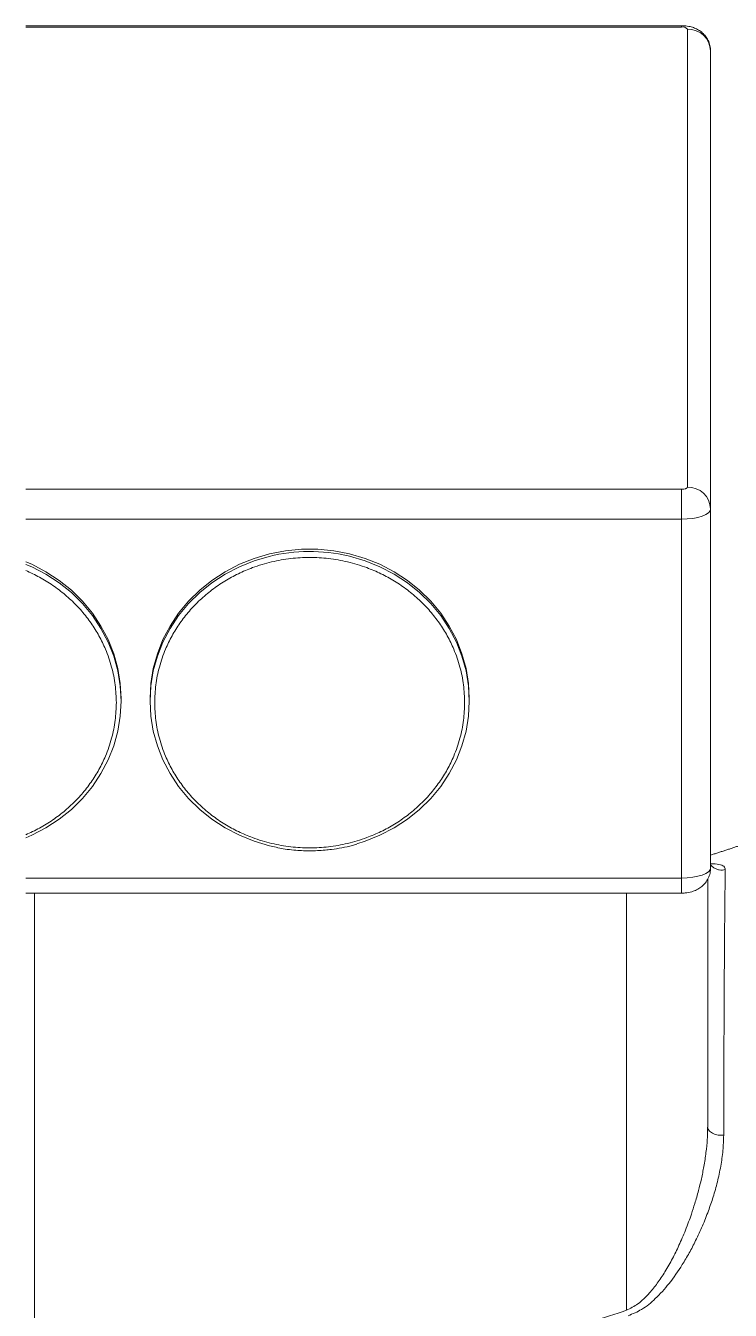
# Model space of a CAD drawing. Header units: inches. Extents: x 1104 to 1677, y 981 to 1342.
# Drawn here: x 1432.31 to 1438.38, y 1100.51 to 1111.57 of the extents above; entities that cross this region are included whole.
import ezdxf

# ---------------------------------------------------------------- set-up
doc = ezdxf.new("R2010")
doc.units = ezdxf.units.IN
doc.header["$MEASUREMENT"] = 0
doc.layers.get('0').update_dxf_attribs({"color": 1})

msp = doc.modelspace()

# ---------------------------------------------------------------- linework, layer by layer
at = {"linetype": 'Continuous', "lineweight": 15}
for p, q in [((1432.31355635, 1111.56169182), (1437.96315731, 1111.56169182)), ((1437.96315731, 1111.57437658), (1437.96315731, 1111.56169182)), ((1438.01315482, 1111.54416829), (1438.01315482, 1107.59966167)), ((1438.21315891, 1111.35685365), (1438.21315891, 1107.41234645)), ((1437.96315731, 1107.58213814), (1432.31355635, 1107.58213814)), ((1437.96315731, 1107.32472967), (1437.96315731, 1107.58213814)), ((1437.96315731, 1107.32472967), (1432.31355635, 1107.32472967)), ((1437.96315731, 1104.23403207), (1437.96315731, 1107.32472967)), ((1438.21315891, 1104.32164884), (1438.21315891, 1107.41234645)), ((1437.96315731, 1104.23403207), (1432.31355635, 1104.23403207)), ((1437.96315731, 1104.1041255), (1437.96315731, 1104.23403207)), ((1437.48815523, 1100.51111006), (1437.48815523, 1104.1041255))]:
    msp.add_line(p, q, dxfattribs=at)
at = {"linetype": 'Continuous', "lineweight": 15, "flags": 128}
for points in [[(1438.01315482, 1107.59966167), (1438.01227717, 1107.59637227), (1438.01117895, 1107.59476951), (1438.01046557, 1107.59398368), (1438.01007133, 1107.5935959), (1438.00986014, 1107.59340318), (1438.00975688, 1107.59330697), (1438.00970056, 1107.59325916), (1438.0096724, 1107.5932351), (1438.00965832, 1107.59322337), (1438.00965363, 1107.59321721), (1438.00964894, 1107.59321428), (1438.00964894, 1107.59321281), (1438.00964894, 1107.59321193), (1438.00964894, 1107.59321164), (1438.00964424, 1107.59321134), (1438.00964424, 1107.59321134), (1438.00944243, 1107.59303535), (1438.00495097, 1107.59003575), (1438.00193319, 1107.58859492), (1438.00027177, 1107.58791732), (1437.99940351, 1107.58758997), (1437.99896234, 1107.58742922), (1437.99873706, 1107.58734973), (1437.99862443, 1107.58731013), (1437.99856811, 1107.58729048), (1437.99853995, 1107.5872805), (1437.99852587, 1107.58727552), (1437.99852117, 1107.58727317), (1437.99851648, 1107.587272), (1437.99851179, 1107.58727141), (1437.99851179, 1107.58727112), (1437.99851179, 1107.58727082), (1437.99851179, 1107.58727053), (1437.99807062, 1107.58711829), (1437.98155966, 1107.58336866), (1437.97710574, 1107.58283568), (1437.9748295, 1107.58262301), (1437.97368434, 1107.58253061), (1437.97310707, 1107.58248779), (1437.97282078, 1107.58246725), (1437.97267528, 1107.58245699), (1437.97260489, 1107.582452), (1437.97256734, 1107.58244965), (1437.97254857, 1107.58244848), (1437.97253918, 1107.58244789), (1437.97253449, 1107.5824476), (1437.97253449, 1107.58244731), (1437.97253449, 1107.58244731), (1437.97252979, 1107.58244731), (1437.97252979, 1107.58244731), (1437.97238899, 1107.58243763), (1437.97121098, 1107.58236547), (1437.96788814, 1107.58221616), (1437.96315731, 1107.58213814)], [(1438.21315891, 1107.41234645), (1438.20835299, 1107.39525323), (1438.19412766, 1107.37881707), (1438.17102265, 1107.36366922), (1438.13993437, 1107.35039223), (1438.10205022, 1107.3394959), (1438.05882981, 1107.33139911), (1438.01192987, 1107.32641339), (1437.96315731, 1107.32472967)], [(1433.38455847, 1105.77938084), (1433.39161247, 1105.90966451), (1433.41270407, 1106.03861133), (1433.44761737, 1106.16489794), (1433.495991, 1106.2872287), (1433.55733216, 1106.4043483), (1433.63100725, 1106.51505484), (1433.71626536, 1106.61821238), (1433.81222884, 1106.7127623), (1433.9179121, 1106.79773456), (1434.03223099, 1106.87225708), (1434.15401689, 1106.93556531), (1434.282012, 1106.98700952), (1434.41491158, 1107.02606171), (1434.55134521, 1107.05232119), (1434.68991427, 1107.06551869), (1434.82920141, 1107.06551869), (1434.96777048, 1107.05232119), (1435.1042041, 1107.02606171), (1435.23710369, 1106.98700952), (1435.36509879, 1106.93556531), (1435.48688, 1106.87225708), (1435.60120359, 1106.79773456), (1435.70688685, 1106.7127623), (1435.80285032, 1106.61821238), (1435.88810843, 1106.51505484), (1435.96178353, 1106.4043483), (1436.02312469, 1106.2872287), (1436.07149831, 1106.16489794), (1436.10641162, 1106.03861133), (1436.12750321, 1105.90966451), (1436.13455721, 1105.77938084)], [(1434.48589743, 1104.49632515), (1434.41491158, 1104.51167218), (1434.282012, 1104.55072442), (1434.15401689, 1104.60216856), (1434.03223099, 1104.66547671), (1433.9179121, 1104.73999926), (1433.81222884, 1104.82497148), (1433.71626536, 1104.91952147), (1433.63100725, 1105.02267901), (1433.55733216, 1105.13338551), (1433.495991, 1105.25050512), (1433.44761737, 1105.37283588), (1433.41270407, 1105.49912256), (1433.39161247, 1105.62806923), (1433.38455847, 1105.7583529), (1433.39161247, 1105.88863657), (1433.41270407, 1106.01758324), (1433.44761737, 1106.14386999), (1433.495991, 1106.26620075), (1433.55733216, 1106.38332021), (1433.63100725, 1106.49402675), (1433.71626536, 1106.59718429), (1433.81222884, 1106.69173436), (1433.9179121, 1106.77670647), (1434.03223099, 1106.85122914), (1434.15401689, 1106.91453737), (1434.282012, 1106.96598128), (1434.41047174, 1107.00394991)], [(1435.09151348, 1107.00805066), (1435.1042041, 1107.00503347), (1435.23710369, 1106.96598128), (1435.36509879, 1106.91453737), (1435.48688, 1106.85122914), (1435.60120359, 1106.77670647), (1435.70688685, 1106.69173436), (1435.80285032, 1106.59718429), (1435.88810843, 1106.49402675), (1435.96178353, 1106.38332021), (1436.02312469, 1106.26620075), (1436.07149831, 1106.14386999), (1436.10641162, 1106.01758324), (1436.12750321, 1105.88863657), (1436.13455721, 1105.7583529)], [(1432.31355635, 1106.95628128), (1432.36509846, 1106.93556531), (1432.48688436, 1106.87225708), (1432.60120326, 1106.79773456), (1432.70688652, 1106.7127623), (1432.80284999, 1106.61821238), (1432.8881081, 1106.51505484), (1432.9617832, 1106.4043483), (1433.02312436, 1106.2872287), (1433.07149798, 1106.16489794), (1433.10641129, 1106.03861133), (1433.12750288, 1105.90966451), (1433.13455688, 1105.77938084)], [(1432.31355635, 1106.93525322), (1432.36509846, 1106.91453737), (1432.48688436, 1106.85122914), (1432.60120326, 1106.77670647), (1432.70688652, 1106.69173436), (1432.80284999, 1106.59718429), (1432.8881081, 1106.49402675), (1432.9617832, 1106.38332021), (1433.02312436, 1106.26620075), (1433.07149798, 1106.14386999), (1433.10641129, 1106.01758324), (1433.12750288, 1105.88863657), (1433.13455688, 1105.7583529)], [(1433.13455688, 1105.7583529), (1433.12750288, 1105.62806923), (1433.10641129, 1105.49912256), (1433.07149798, 1105.37283588), (1433.02312436, 1105.25050512), (1432.9617832, 1105.13338551), (1432.8881081, 1105.02267901), (1432.80284999, 1104.91952147), (1432.70688652, 1104.82497148), (1432.60120326, 1104.73999926), (1432.48688436, 1104.66547671), (1432.36509846, 1104.60216856), (1432.31355635, 1104.58145261)], [(1436.13455721, 1105.7583529), (1436.12750321, 1105.62806923), (1436.10641162, 1105.49912256), (1436.07149831, 1105.37283588), (1436.02312469, 1105.25050512), (1435.96178353, 1105.13338551), (1435.88810843, 1105.02267901), (1435.80285032, 1104.91952147), (1435.70688685, 1104.82497148), (1435.60120359, 1104.73999926), (1435.48688, 1104.66547671), (1435.36509879, 1104.60216856), (1435.23710369, 1104.55072442), (1435.16676082, 1104.52832954)], [(1438.21315891, 1104.32164884), (1438.20835299, 1104.30455567), (1438.19412766, 1104.28811936), (1438.17102265, 1104.27297158), (1438.13993437, 1104.25969444), (1438.10205022, 1104.24879817), (1438.05882981, 1104.24070151), (1438.01192987, 1104.2357156), (1437.96315731, 1104.23403207)]]:
    msp.add_lwpolyline(points, dxfattribs=at)
at = {"linetype": 'Continuous', "lineweight": 15}
for centre, radius, start, end in [((1437.97496856, 1111.51530394), 0.04786795, 37.085016225, 104.285068142), ((1438.01929695, 1111.35029261), 0.19397295, 1.938372872, 91.814568116), ((1438.0192961, 1107.4057851), 0.19397381, 1.938454413, 91.814307513), ((1434.75956691, 1105.58200427), 1.46417104, 76.89637248, 103.79360867)]:
    msp.add_arc(centre, radius, start, end, dxfattribs=at)
for points in [[(1437.96315731, 1111.57437658), (1432.31355635, 1111.57437658)], [(1433.13455688, 1105.7583529), (1433.13455688, 1105.77938084)], [(1433.38455847, 1105.77938084), (1433.38455847, 1105.7583529)], [(1436.13455721, 1105.7583529), (1436.13455721, 1105.77938084)], [(1438.45978603, 1104.5117818), (1438.21315891, 1104.43076934)], [(1438.18815781, 1102.09295412), (1438.18815781, 1104.22367118)], [(1432.31355635, 1104.1041255), (1437.96315731, 1104.1041255)], [(1432.38815654, 1104.1041255), (1432.38815654, 1098.26185223)], [(1438.1866278, 1102.04802961), (1438.18815781, 1102.09295412)]]:
    msp.add_open_spline(points, degree=1, dxfattribs=at)
for points, knots in [([(1438.21315891, 1111.35685365), (1438.21206747, 1111.37295606), (1438.20992732, 1111.40453044), (1438.19363036, 1111.44796067), (1438.17062138, 1111.48479747), (1438.14237059, 1111.51453285), (1438.11039492, 1111.53777362), (1438.07484761, 1111.55532464), (1438.03442142, 1111.5677447), (1437.99645403, 1111.57361948), (1437.97178664, 1111.57418037), (1437.96315731, 1111.57437658)], [0, 0, 0, 0, 0.1295800398, 0.2540868843, 0.3695529506, 0.4787216251, 0.5841289882, 0.6895675612, 0.8017506209, 0.9306469911, 1, 1, 1, 1]), ([(1433.4245546, 1105.74433422), (1433.42646913, 1105.79516447), (1433.43035735, 1105.89839526), (1433.46241105, 1106.05313298), (1433.51093062, 1106.19465575), (1433.57214806, 1106.32047777), (1433.6407635, 1106.43046083), (1433.72148874, 1106.53410723), (1433.813912, 1106.63001009), (1433.91630589, 1106.7165669), (1434.0269751, 1106.79217296), (1434.14440412, 1106.85644467), (1434.27875251, 1106.91371957), (1434.42986053, 1106.95945401), (1434.59507759, 1106.98836933), (1434.75956406, 1106.99776003), (1434.9240496, 1106.98836991), (1435.08926538, 1106.95944864), (1435.24037431, 1106.91371571), (1435.37471723, 1106.85644324), (1435.49214874, 1106.79216376), (1435.60281261, 1106.71656253), (1435.70521402, 1106.63000297), (1435.79762643, 1106.53409909), (1435.87836141, 1106.43045279), (1435.94696473, 1106.32047027), (1436.00818548, 1106.19464468), (1436.05670307, 1106.05312473), (1436.08875243, 1105.89838647), (1436.09264146, 1105.79516149), (1436.09455639, 1105.74433422)], [0, 0, 0, 0, 0.0388181982, 0.0788356069, 0.1199757305, 0.1521420323, 0.1843036176, 0.2171541629, 0.2500003457, 0.2828506947, 0.3156963905, 0.3478631788, 0.3800250209, 0.4211690081, 0.4611877617, 0.5000003938, 0.538817519, 0.5788353225, 0.6199757458, 0.6521426006, 0.6843034149, 0.7171546209, 0.7500003253, 0.7828508907, 0.8156969801, 0.8478629349, 0.8800242985, 0.9211688034, 0.9611840581, 1, 1, 1, 1]), ([(1432.31355635, 1106.88193164), (1432.3338366, 1106.87327269), (1432.39431958, 1106.84571316), (1432.49214841, 1106.79216376), (1432.60281228, 1106.71656253), (1432.70521368, 1106.63000297), (1432.7976261, 1106.53409909), (1432.87836108, 1106.43045279), (1432.9469644, 1106.32047027), (1433.00818515, 1106.19464468), (1433.05670274, 1106.05312473), (1433.0887521, 1105.89838647), (1433.09264113, 1105.79516149), (1433.09455606, 1105.74433422)], [0.63619765559, 0.63619765559, 0.63619765559, 0.63619765559, 0.65214257688, 0.68430339334, 0.71715460167, 0.75000030828, 0.78285087587, 0.81569696751, 0.84786292457, 0.88002429033, 0.92116879799, 0.96118405541, 1, 1, 1, 1]), ([(1433.09455606, 1105.74433422), (1433.09264154, 1105.69350394), (1433.08875336, 1105.5902731), (1433.05669945, 1105.43553548), (1433.00818062, 1105.2940123), (1432.94696135, 1105.1681923), (1432.87835348, 1105.05820452), (1432.79762074, 1104.95456471), (1432.70520381, 1104.85865495), (1432.60280462, 1104.77210319), (1432.49213657, 1104.69649652), (1432.39431332, 1104.64295234), (1432.33383015, 1104.61539335), (1432.31355635, 1104.6067371)], [0, 0, 0, 0, 0.03881822143, 0.07883563722, 0.11997576806, 0.15214206057, 0.1843030727, 0.21715435006, 0.24999974617, 0.28285092133, 0.31569663744, 0.34786246468, 0.36380233825, 0.36380233825, 0.36380233825, 0.36380233825]), ([(1436.09455639, 1105.74433422), (1436.09264187, 1105.69350394), (1436.08875369, 1105.5902731), (1436.05669978, 1105.43553548), (1436.00818095, 1105.2940123), (1435.94696168, 1105.1681923), (1435.87835381, 1105.05820452), (1435.79762107, 1104.95456471), (1435.70520414, 1104.85865495), (1435.60280496, 1104.77210319), (1435.4921369, 1104.69649652), (1435.3747107, 1104.63222255), (1435.24036303, 1104.57494898), (1435.08925522, 1104.52921449), (1434.92403808, 1104.50029902), (1434.7595516, 1104.49090844), (1434.59506466, 1104.5002991), (1434.42984836, 1104.52921865), (1434.2787399, 1104.57495318), (1434.14439784, 1104.63222665), (1434.02696349, 1104.69650187), (1433.91630244, 1104.77210726), (1433.8139021, 1104.85866694), (1433.72148338, 1104.95456618), (1433.64075603, 1105.05821871), (1433.572145, 1105.16819657), (1433.51092606, 1105.29402403), (1433.46240776, 1105.43554355), (1433.43035859, 1105.59028194), (1433.42646954, 1105.69350693), (1433.4245546, 1105.74433422)], [0, 0, 0, 0, 0.0388182153, 0.07883562476, 0.1199757491, 0.15214203652, 0.18430304357, 0.21715431574, 0.24999970666, 0.28285087663, 0.31569658755, 0.3478624097, 0.38002425238, 0.42116824789, 0.46118699658, 0.49999962759, 0.53881675353, 0.57883565084, 0.61997501137, 0.6521418769, 0.68430364617, 0.71715394849, 0.74999965896, 0.78285097487, 0.81569642466, 0.84786293067, 0.88002427992, 0.92116878554, 0.96118404098, 1, 1, 1, 1]), ([(1434.48638084, 1104.49431212), (1434.50665993, 1104.4904952), (1434.55158465, 1104.48203948), (1434.64266221, 1104.47124014), (1434.71367823, 1104.46928701), (1434.75955784, 1104.46802519)], [0, 0, 0, 0, 0.2255525277, 0.4996713411, 1, 1, 1, 1]), ([(1434.75955784, 1104.46802519), (1434.80423642, 1104.46914683), (1434.86706517, 1104.47072413), (1434.95938372, 1104.48113154), (1435.03779874, 1104.49395365), (1435.11080388, 1104.50955397), (1435.15320703, 1104.5226123), (1435.16584094, 1104.526503)], [0, 0, 0, 0, 0.3247051134, 0.4566130431, 0.675630844, 0.903355031, 1, 1, 1, 1]), ([(1438.21315891, 1104.3552703), (1438.21326533, 1104.35528097), (1438.24503218, 1104.3584677), (1438.28603642, 1104.35278989), (1438.33243853, 1104.33780751), (1438.33734329, 1104.31670749), (1438.33975072, 1104.30635084)], [0, 0, 0, 0, 0.001160108, 0.3462922075, 0.6791364752, 1, 1, 1, 1]), ([(1438.21315891, 1104.34845727), (1438.21352089, 1104.34787646), (1438.21897894, 1104.33911895), (1438.23493169, 1104.32596164), (1438.2598514, 1104.31111384), (1438.28739284, 1104.30339023), (1438.31447137, 1104.30160658), (1438.33148172, 1104.30505724), (1438.33964747, 1104.30671371)], [0, 0, 0, 0, 0.0147794304, 0.2228471171, 0.4309306105, 0.6329513986, 0.823799706, 1, 1, 1, 1]), ([(1437.96315731, 1104.1041255), (1437.9733837, 1104.1044023), (1438.00344189, 1104.10521589), (1438.0475675, 1104.11354187), (1438.09267768, 1104.13079205), (1438.1299735, 1104.15362221), (1438.1624896, 1104.18355895), (1438.18903249, 1104.22110818), (1438.20703809, 1104.26482985), (1438.21284035, 1104.29949471), (1438.21311425, 1104.3185433), (1438.21315891, 1104.32164884)], [0, 0, 0, 0, 0.0821963568, 0.2415978811, 0.3634071, 0.4775415034, 0.5961917506, 0.7195342473, 0.8463102471, 0.9749434856, 1, 1, 1, 1]), ([(1438.33965217, 1104.30670933), (1438.33893684, 1104.26138048), (1438.33750609, 1104.1707165), (1438.33545148, 1103.97917855), (1438.33348363, 1103.74852814), (1438.33163816, 1103.47630457), (1438.32992094, 1103.16574254), (1438.32835718, 1102.81795729), (1438.32695166, 1102.43808307), (1438.32616665, 1102.15872842), (1438.32577414, 1102.01904642)], [0, 0, 0, 0, 0.1250117241, 0.2500407414, 0.3750394989, 0.500033637, 0.6250259412, 0.750006813, 0.8749992243, 1, 1, 1, 1]), ([(1437.48815523, 1100.51111006), (1437.52221933, 1100.52793812), (1437.57613485, 1100.55457302), (1437.63931789, 1100.6099919), (1437.6960998, 1100.66852144), (1437.75782261, 1100.74662537), (1437.82387451, 1100.84643281), (1437.87486252, 1100.93696589), (1437.91374717, 1101.01362645), (1437.94169183, 1101.07241164), (1437.96970925, 1101.13550151), (1437.99761242, 1101.20302466), (1438.02368317, 1101.27102367), (1438.05078686, 1101.34737325), (1438.07982488, 1101.43684373), (1438.10875728, 1101.53821973), (1438.13475597, 1101.64478854), (1438.15700702, 1101.7544176), (1438.17417919, 1101.86810183), (1438.18471088, 1101.96779001), (1438.18611346, 1102.02650024), (1438.1866278, 1102.04802961)], [0, 0, 0, 0, 0.0599101522, 0.0948237949, 0.1338695582, 0.1912980902, 0.2561785846, 0.3299954869, 0.3632786933, 0.3996804863, 0.4392035669, 0.4797685592, 0.5237155406, 0.5636630065, 0.6191706937, 0.6868902255, 0.748552825, 0.8140033196, 0.8881776573, 0.9589940999, 1, 1, 1, 1]), ([(1438.32581169, 1102.01888714), (1438.32443668, 1101.97525545), (1438.32167181, 1101.88752014), (1438.30185756, 1101.75268784), (1438.27340776, 1101.61888593), (1438.23720108, 1101.49049404), (1438.19429597, 1101.36410415), (1438.14436636, 1101.23844692), (1438.08859174, 1101.11727967), (1438.03034042, 1101.00580957), (1437.9566819, 1100.88077146), (1437.86362426, 1100.74599621), (1437.74636307, 1100.61561341), (1437.62935021, 1100.51692764), (1437.54277565, 1100.48066883), (1437.50322535, 1100.46410453)], [0, 0, 0, 0, 0.0815293838, 0.16394064, 0.2449637999, 0.3218147903, 0.3925815768, 0.4693069237, 0.5448910896, 0.6088182902, 0.6701767161, 0.7737886813, 0.8621530153, 0.9370266548, 1, 1, 1, 1]), ([(1438.19019, 1102.08047029), (1438.19030927, 1102.07962969), (1438.19118633, 1102.07344841), (1438.19804515, 1102.06221458), (1438.21126517, 1102.04770948), (1438.23019856, 1102.03531178), (1438.2528401, 1102.02593375), (1438.27745506, 1102.02017204), (1438.30213931, 1102.01769852), (1438.318096, 1102.01860853), (1438.32577414, 1102.01904642)], [0, 0, 0, 0, 0.0218881608, 0.1609514554, 0.3060204905, 0.4536715295, 0.6001578902, 0.7418432495, 0.8757786023, 1, 1, 1, 1]), ([(1433.52046176, 1098.26185223), (1433.52148094, 1098.28839857), (1433.52352074, 1098.34152838), (1433.54018732, 1098.42216887), (1433.56758488, 1098.50367521), (1433.61058934, 1098.59399102), (1433.67306357, 1098.69108158), (1433.75785052, 1098.79415442), (1433.87824166, 1098.91438264), (1434.04409454, 1099.04976712), (1434.26165665, 1099.19764205), (1434.51657376, 1099.34680562), (1434.78803666, 1099.48709111), (1435.07314295, 1099.62117972), (1435.36247834, 1099.74708653), (1435.62454255, 1099.85401956), (1435.85232666, 1099.9429404), (1436.04487754, 1100.01584363), (1436.22279799, 1100.08130445), (1436.51127167, 1100.18504433), (1436.92534373, 1100.32841658), (1437.29502138, 1100.44841714), (1437.48815523, 1100.51111006)], [0, 0, 0, 0, 0.01681593747, 0.03365539686, 0.05197856138, 0.07121598302, 0.09691431245, 0.12495521676, 0.15566417129, 0.2046281262, 0.26041665124, 0.32226558993, 0.39174149095, 0.45404754623, 0.52195517331, 0.59174072234, 0.63345452187, 0.67695736313, 0.72225246953, 0.75362795929, 0.87128575164, 1, 1, 1, 1])]:
    msp.add_open_spline(points, degree=3, knots=knots, dxfattribs=at)

doc.saveas('drawing.dxf')
